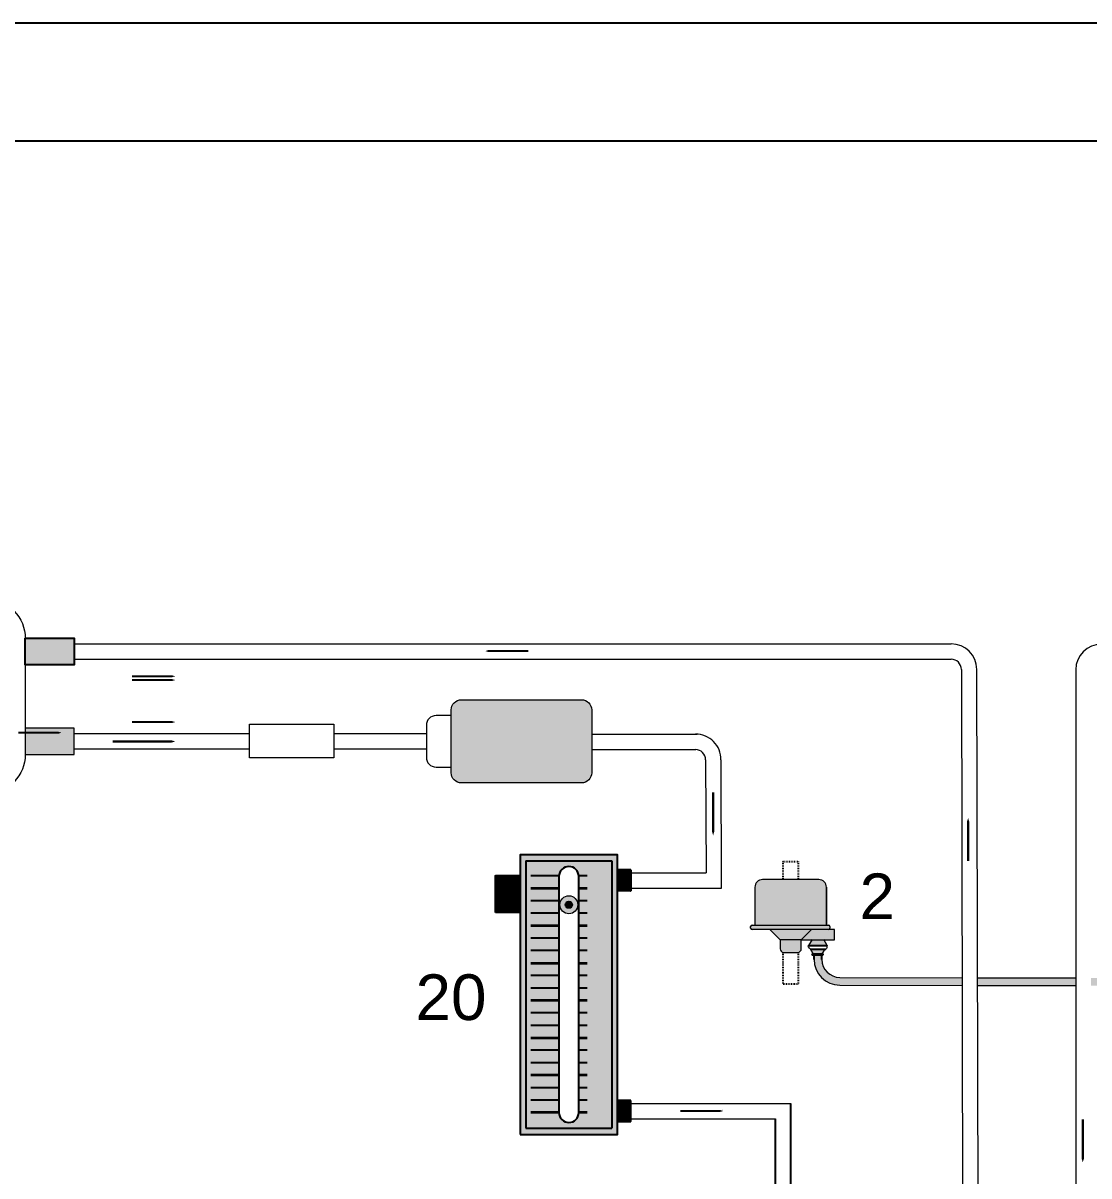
# Model space of a CAD drawing. Header units: millimetres. Extents: x -5962 to 112938, y 226746 to 349063.
# Drawn here: x 22672 to 42513, y 277318 to 298780 of the extents above; entities that cross this region are included whole.
import ezdxf

# ---------------------------------------------------------------- set-up
doc = ezdxf.new("R2010")
doc.units = ezdxf.units.MM
doc.header["$MEASUREMENT"] = 0
doc.linetypes.add('ACAD_ISO03W100', pattern=[30, 12, -18])
for name, color, linetype in [('1', 3, 'ACAD_ISO03W100'), ('Layer1', 10, 'Continuous'), ('Net dut', 3, 'ACAD_ISO03W100'), ('Net_Cua', 3, 'Continuous')]:
    doc.layers.add(name, color=color, linetype=linetype)
doc.layers.add('Dim', color=8, linetype='Continuous', lineweight=15)
doc.layers.add('Layer2', color=7, linetype='Continuous', lineweight=35)
doc.styles.add('SPCText', font='arial.ttf')
pattern_1 = [(45, (0, 0), (-0.08838834765, 0.08838834765), [])]

# ---------------------------------------------------------------- blocks, each defined once
blk = doc.blocks.new('*U92')
for p, q in [((0, 0), (-523, 0)), ((523, 0), (367, 0))]:
    blk.add_line(p, q)
blk = doc.blocks.new('*U93')
at = {"color": 0, "linetype": 'ByBlock', "lineweight": -2, "transparency": 16777216}
for p in [(0, 4408), (0, 4176), (0, 3944), (0, 3712), (0, 3480), (0, 3248), (0, 3016), (0, 2784), (0, 2552), (0, 2320), (0, 2088), (0, 1856), (0, 1624), (0, 1392), (0, 1160), (0, 928), (0, 696), (0, 464), (0, 232), (0, 0)]:
    blk.add_blockref('*U92', p, dxfattribs=at)

msp = doc.modelspace()

# ---------------------------------------------------------------- hatches: boundary and pattern name
at = {"transparency": 33554666}
h = msp.add_hatch(color=8, dxfattribs=at)
h.dxf.hatch_style = 1
h.paths.add_polyline_path([(28833, 251649), (28599, 251649), (28599, 250786, -0.201666), (28456, 250446), (28456, 243687), (28833, 243687)])
h.paths.add_polyline_path([(28123, 250453), (21073, 250453), (21073, 250310), (28123, 250310, 0.414214), (28599, 250786), (28599, 251649), (28456, 251649), (28456, 250786, -0.414214)])
h.paths.add_polyline_path([(17980, 252142), (19445, 252142), (19445, 253612), (17980, 253612)], flags=9)
h.paths.add_polyline_path([(18314, 241134), (19779, 241134), (19779, 242604), (18314, 242604)], flags=9)
h.paths.add_polyline_path([(18402, 245705), (19868, 245705), (19868, 247175), (18402, 247175)], flags=9)
h.paths.add_polyline_path([(18404, 249608), (18404, 251224), (18012, 251224), (18012, 249608)], flags=9)
h.paths.add_polyline_path([(78181, 256293), (79646, 256293), (79646, 257763), (78181, 257763)], flags=9)
h.paths.add_polyline_path([(21880, 245943), (23374, 245943), (23374, 246531), (21880, 246531)], flags=9)
h.paths.add_polyline_path([(23442, 245944), (25002, 245944), (25002, 246532), (23442, 246532)], flags=9)
h.paths.add_polyline_path([(73618, 264727), (75083, 264727), (75083, 266197), (73618, 266197)], flags=9)
h.paths.add_polyline_path([(25022, 245941), (26283, 245941), (26283, 246530), (25022, 246530)], flags=9)
h.paths.add_polyline_path([(26287, 245948), (27448, 245948), (27448, 246537), (26287, 246537)], flags=9)
h.paths.add_polyline_path([(74555, 277334), (89364, 277334), (89364, 290691), (74555, 290691)], flags=9)
h.paths.add_polyline_path([(57286, 256885), (58751, 256885), (58751, 258355), (57286, 258355)], flags=9)
h.paths.add_polyline_path([(58394, 274251), (59305, 274251), (59305, 275722), (58394, 275722)], flags=9)
h.paths.add_polyline_path([(62120, 278460), (63031, 278460), (63031, 279930), (62120, 279930)], flags=9)
h.paths.add_polyline_path([(63646, 278381), (64557, 278381), (64557, 279851), (63646, 279851)], flags=9)
h.paths.add_polyline_path([(68171, 275713), (69082, 275713), (69082, 277183), (68171, 277183)], flags=9)
h.paths.add_polyline_path([(72629, 272654), (74094, 272654), (74094, 274124), (72629, 274124)], flags=9)
h.paths.add_polyline_path([(81009, 262924), (82474, 262924), (82474, 264394), (81009, 264394)], flags=9)
h.paths.add_polyline_path([(59249, 264118), (60160, 264118), (60160, 265588), (59249, 265588)], flags=9)
h.paths.add_polyline_path([(69129, 261593), (70594, 261593), (70594, 263063), (69129, 263063)], flags=9)
h.paths.add_polyline_path([(35297, 253235), (36762, 253235), (36762, 254705), (35297, 254705)], flags=9)
h.paths.add_polyline_path([(48596, 240542), (50061, 240542), (50061, 242013), (48596, 242013)], flags=9)
h.paths.add_polyline_path([(35548, 268402), (36459, 268402), (36459, 269872), (35548, 269872)], flags=9)
h.paths.add_polyline_path([(42370, 268428), (43281, 268428), (43281, 269899), (42370, 269899)], flags=9)
h.paths.add_polyline_path([(37870, 281578), (38781, 281578), (38781, 283048), (37870, 283048)], flags=9)
h.paths.add_polyline_path([(22465, 283027), (23376, 283027), (23376, 284497), (22465, 284497)], flags=9)
h.paths.add_polyline_path([(19596, 244994), (19788, 244994), (19788, 245302), (19596, 245302)], flags=9)
h.paths.add_polyline_path([(19076, 244994), (19267, 244994), (19267, 245303), (19076, 245303)], flags=9)
h.paths.add_polyline_path([(19527, 243805), (19835, 243805), (19835, 244114), (19527, 244114)], flags=9)
h.paths.add_polyline_path([(20569, 243804), (20877, 243804), (20877, 244113), (20569, 244113)], flags=9)
h.paths.add_polyline_path([(18560, 244993), (18752, 244993), (18752, 245301), (18560, 245301)], flags=9)
h.paths.add_polyline_path([(47045, 266780), (47453, 266780), (47453, 267368), (47045, 267368)], flags=9)
h.paths.add_polyline_path([(42166, 242926), (43217, 242926), (43217, 243514), (42166, 243514)], flags=9)
h.paths.add_polyline_path([(43603, 242926), (44454, 242926), (44454, 243514), (43603, 243514)], flags=9)
h.paths.add_polyline_path([(77271, 271315), (78477, 271315), (78477, 271903), (77271, 271903)], flags=9)
h.paths.add_polyline_path([(40873, 242930), (41924, 242930), (41924, 243519), (40873, 243519)], flags=9)
h.paths.add_polyline_path([(75957, 273482), (77097, 273482), (77097, 274071), (75957, 274071)], flags=9)
h.paths.add_polyline_path([(75956, 271320), (77107, 271320), (77107, 271908), (75956, 271908)], flags=9)
h.paths.add_polyline_path([(39421, 242930), (40572, 242930), (40572, 243519), (39421, 243519)], flags=9)
h.paths.add_polyline_path([(77288, 273482), (78472, 273482), (78472, 274071), (77288, 274071)], flags=9)
h.paths.add_polyline_path([(67847, 280005), (68998, 280005), (68998, 280593), (67847, 280593)], flags=9)
h.paths.add_polyline_path([(33948, 282600), (35243, 282600), (35243, 283188), (33948, 283188)], flags=9)
h.paths.add_polyline_path([(35615, 267086), (36755, 267086), (36755, 267674), (35615, 267674)], flags=9)
h.paths.add_polyline_path([(31596, 267091), (32746, 267091), (32746, 267679), (31596, 267679)], flags=9)
h.paths.add_polyline_path([(38241, 267061), (39492, 267061), (39492, 267649), (38241, 267649)], flags=9)
h.paths.add_polyline_path([(32303, 251714), (33244, 251714), (33244, 252302), (32303, 252302)], flags=9)
h.paths.add_polyline_path([(34807, 251709), (36080, 251709), (36080, 252297), (34807, 252297)], flags=9)
h.paths.add_polyline_path([(37589, 251714), (38486, 251714), (38486, 252302), (37589, 252302)], flags=9)
h.paths.add_polyline_path([(65103, 284185), (66088, 284185), (66088, 284773), (65103, 284773)], flags=9)
h.paths.add_polyline_path([(45552, 266768), (46471, 266768), (46471, 267356), (45552, 267356)], flags=9)
h.paths.add_polyline_path([(44370, 266780), (45000, 266780), (45000, 267368), (44370, 267368)], flags=9)
h.paths.add_polyline_path([(55031, 256770), (55994, 256770), (55994, 257358), (55031, 257358)], flags=9)
h.paths.add_polyline_path([(65087, 286283), (66072, 286283), (66072, 286871), (65087, 286871)], flags=9)
h.paths.add_polyline_path([(42890, 266775), (43675, 266775), (43675, 267363), (42890, 267363)], flags=9)
h.paths.add_polyline_path([(53477, 256770), (54794, 256770), (54794, 257358), (53477, 257358)], flags=9)
h.paths.add_polyline_path([(70437, 265641), (70845, 265641), (70845, 266229), (70437, 266229)], flags=9)
h.paths.add_polyline_path([(81488, 268622), (82639, 268622), (82639, 269210), (81488, 269210)], flags=9)
h.paths.add_polyline_path([(58519, 264295), (59305, 264295), (59305, 264883), (58519, 264883)], flags=9)
h.paths.add_polyline_path([(80099, 266450), (81328, 266450), (81328, 267038), (80099, 267038)], flags=9)
h.paths.add_polyline_path([(80090, 268617), (81340, 268617), (81340, 269205), (80090, 269205)], flags=9)
h.paths.add_polyline_path([(81472, 266450), (82656, 266450), (82656, 267038), (81472, 267038)], flags=9)
h.paths.add_polyline_path([(73662, 275950), (74292, 275950), (74292, 276538), (73662, 276538)], flags=9)
h.paths.add_polyline_path([(70690, 275945), (72006, 275945), (72006, 276534), (70690, 276534)], flags=9)
h.paths.add_polyline_path([(59618, 280000), (60603, 280000), (60603, 280588), (59618, 280588)], flags=9)
h.paths.add_polyline_path([(54424, 275080), (55575, 275080), (55575, 275668), (54424, 275668)], flags=9)
h.paths.add_polyline_path([(58336, 280005), (59487, 280005), (59487, 280593), (58336, 280593)], flags=9)
h.paths.add_polyline_path([(36895, 267061), (38079, 267061), (38079, 267649), (36895, 267649)], flags=9)
h.paths.add_polyline_path([(32570, 282605), (33721, 282605), (33721, 283193), (32570, 283193)], flags=9)
h.paths.add_polyline_path([(56454, 256775), (57085, 256775), (57085, 257363), (56454, 257363)], flags=9)
h.paths.add_polyline_path([(68840, 265636), (69868, 265636), (69868, 266224), (68840, 266224)], flags=9)
h.paths.add_polyline_path([(34258, 267086), (35441, 267086), (35441, 267674), (34258, 267674)], flags=9)
h.paths.add_polyline_path([(33030, 267091), (34081, 267091), (34081, 267679), (33030, 267679)], flags=9)
h.paths.add_polyline_path([(30851, 251709), (32058, 251709), (32058, 252297), (30851, 252297)], flags=9)
h.paths.add_polyline_path([(36188, 251709), (37351, 251709), (37351, 252297), (36188, 252297)], flags=9)
h.paths.add_polyline_path([(50430, 275079), (51392, 275079), (51392, 275667), (50430, 275667)], flags=9)
h.paths.add_polyline_path([(49097, 275079), (50059, 275079), (50059, 275667), (49097, 275667)], flags=9)
h.paths.add_polyline_path([(72184, 275945), (73191, 275945), (73191, 276534), (72184, 276534)], flags=9)
h.paths.add_polyline_path([(33431, 251709), (34638, 251709), (34638, 252297), (33431, 252297)], flags=9)
h.paths.add_polyline_path([(51729, 275079), (52691, 275079), (52691, 275667), (51729, 275667)], flags=9)
h.paths.add_polyline_path([(66572, 280005), (67623, 280005), (67623, 280593), (66572, 280593)], flags=9)
h.paths.add_polyline_path([(65135, 280000), (66120, 280000), (66120, 280588), (65135, 280588)], flags=9)
h.paths.add_polyline_path([(65136, 282092), (66120, 282092), (66120, 282680), (65136, 282680)], flags=9)
h.paths.add_polyline_path([(57007, 264295), (58058, 264295), (58058, 264883), (57007, 264883)], flags=9)
h.paths.add_polyline_path([(53013, 275080), (53975, 275080), (53975, 275668), (53013, 275668)], flags=9)
h.paths.add_polyline_path([(33552, 290365), (73663, 290365), (73663, 295126), (33552, 295126)], flags=9)
h.paths.add_polyline_path([(17517, 259196), (21382, 259196), (21382, 261505), (17517, 261505)], flags=9)
at = {"true_color": 0x939598, "transparency": 33554666}
h = msp.add_hatch(color=252, dxfattribs=at)
h.dxf.hatch_style = 1
h.paths.add_polyline_path([(76999, 268768, 0.193719), (76664, 269012), (76286, 269106), (74433, 267943), (74365, 267567, 0.186768), (74441, 267174), (75395, 265654, 0.171714), (75685, 265423), (76104, 265280), (77951, 266439), (78021, 266884, 0.18055), (77942, 267264)])
h.paths.add_polyline_path([(76462, 269396), (76381, 269525), (73993, 268027), (74074, 267898)])
h.paths.add_polyline_path([(76543, 269267), (76462, 269396), (74074, 267898), (74155, 267769)])
h.paths.add_polyline_path([(78313, 266486), (78232, 266615), (75844, 265117), (75925, 264988)])
h.paths.add_polyline_path([(78394, 266357), (78313, 266486), (75925, 264988), (76006, 264859)])
h.paths.add_polyline_path([(17980, 252142), (19445, 252142), (19445, 253612), (17980, 253612)], flags=9)
h.paths.add_polyline_path([(18402, 245705), (19868, 245705), (19868, 247175), (18402, 247175)], flags=9)
h.paths.add_polyline_path([(18314, 241134), (19779, 241134), (19779, 242604), (18314, 242604)], flags=9)
h.paths.add_polyline_path([(62120, 278460), (63031, 278460), (63031, 279930), (62120, 279930)], flags=9)
h.paths.add_polyline_path([(68171, 275713), (69082, 275713), (69082, 277183), (68171, 277183)], flags=9)
h.paths.add_polyline_path([(81009, 262924), (82474, 262924), (82474, 264394), (81009, 264394)], flags=9)
h.paths.add_polyline_path([(57286, 256885), (58751, 256885), (58751, 258355), (57286, 258355)], flags=9)
h.paths.add_polyline_path([(59249, 264118), (60160, 264118), (60160, 265588), (59249, 265588)], flags=9)
h.paths.add_polyline_path([(35548, 268402), (36459, 268402), (36459, 269872), (35548, 269872)], flags=9)
h.paths.add_polyline_path([(42370, 268428), (43281, 268428), (43281, 269899), (42370, 269899)], flags=9)
h.paths.add_polyline_path([(63646, 278381), (64557, 278381), (64557, 279851), (63646, 279851)], flags=9)
h.paths.add_polyline_path([(69129, 261593), (70594, 261593), (70594, 263063), (69129, 263063)], flags=9)
h.paths.add_polyline_path([(37870, 281578), (38781, 281578), (38781, 283048), (37870, 283048)], flags=9)
h.paths.add_polyline_path([(18404, 249608), (18404, 251224), (18012, 251224), (18012, 249608)], flags=9)
h.paths.add_polyline_path([(26287, 245948), (27448, 245948), (27448, 246537), (26287, 246537)], flags=9)
h.paths.add_polyline_path([(25022, 245941), (26283, 245941), (26283, 246530), (25022, 246530)], flags=9)
h.paths.add_polyline_path([(21880, 245943), (23374, 245943), (23374, 246531), (21880, 246531)], flags=9)
h.paths.add_polyline_path([(23442, 245944), (25002, 245944), (25002, 246532), (23442, 246532)], flags=9)
h.paths.add_polyline_path([(18560, 244993), (18752, 244993), (18752, 245301), (18560, 245301)], flags=9)
h.paths.add_polyline_path([(58394, 274251), (59305, 274251), (59305, 275722), (58394, 275722)], flags=9)
h.paths.add_polyline_path([(47045, 266780), (47453, 266780), (47453, 267368), (47045, 267368)], flags=9)
h.paths.add_polyline_path([(42166, 242926), (43217, 242926), (43217, 243514), (42166, 243514)], flags=9)
h.paths.add_polyline_path([(73618, 264727), (75083, 264727), (75083, 266197), (73618, 266197)], flags=9)
h.paths.add_polyline_path([(77271, 271315), (78477, 271315), (78477, 271903), (77271, 271903)], flags=9)
h.paths.add_polyline_path([(75957, 273482), (77097, 273482), (77097, 274071), (75957, 274071)], flags=9)
h.paths.add_polyline_path([(40873, 242930), (41924, 242930), (41924, 243519), (40873, 243519)], flags=9)
h.paths.add_polyline_path([(75956, 271320), (77107, 271320), (77107, 271908), (75956, 271908)], flags=9)
h.paths.add_polyline_path([(74555, 277334), (89364, 277334), (89364, 290691), (74555, 290691)], flags=9)
h.paths.add_polyline_path([(78181, 256293), (79646, 256293), (79646, 257763), (78181, 257763)], flags=9)
h.paths.add_polyline_path([(67847, 280005), (68998, 280005), (68998, 280593), (67847, 280593)], flags=9)
h.paths.add_polyline_path([(33948, 282600), (35243, 282600), (35243, 283188), (33948, 283188)], flags=9)
h.paths.add_polyline_path([(38241, 267061), (39492, 267061), (39492, 267649), (38241, 267649)], flags=9)
h.paths.add_polyline_path([(31596, 267091), (32746, 267091), (32746, 267679), (31596, 267679)], flags=9)
h.paths.add_polyline_path([(35615, 267086), (36755, 267086), (36755, 267674), (35615, 267674)], flags=9)
h.paths.add_polyline_path([(37589, 251714), (38486, 251714), (38486, 252302), (37589, 252302)], flags=9)
h.paths.add_polyline_path([(45552, 266768), (46471, 266768), (46471, 267356), (45552, 267356)], flags=9)
h.paths.add_polyline_path([(44370, 266780), (45000, 266780), (45000, 267368), (44370, 267368)], flags=9)
h.paths.add_polyline_path([(80090, 268617), (81340, 268617), (81340, 269205), (80090, 269205)], flags=9)
h.paths.add_polyline_path([(35297, 253235), (36762, 253235), (36762, 254705), (35297, 254705)], flags=9)
h.paths.add_polyline_path([(58519, 264295), (59305, 264295), (59305, 264883), (58519, 264883)], flags=9)
h.paths.add_polyline_path([(80099, 266450), (81328, 266450), (81328, 267038), (80099, 267038)], flags=9)
h.paths.add_polyline_path([(70690, 275945), (72006, 275945), (72006, 276534), (70690, 276534)], flags=9)
h.paths.add_polyline_path([(73662, 275950), (74292, 275950), (74292, 276538), (73662, 276538)], flags=9)
h.paths.add_polyline_path([(32570, 282605), (33721, 282605), (33721, 283193), (32570, 283193)], flags=9)
h.paths.add_polyline_path([(22465, 283027), (23376, 283027), (23376, 284497), (22465, 284497)], flags=9)
h.paths.add_polyline_path([(72629, 272654), (74094, 272654), (74094, 274124), (72629, 274124)], flags=9)
h.paths.add_polyline_path([(48596, 240542), (50061, 240542), (50061, 242013), (48596, 242013)], flags=9)
h.paths.add_polyline_path([(56454, 256775), (57085, 256775), (57085, 257363), (56454, 257363)], flags=9)
h.paths.add_polyline_path([(68840, 265636), (69868, 265636), (69868, 266224), (68840, 266224)], flags=9)
h.paths.add_polyline_path([(49097, 275079), (50059, 275079), (50059, 275667), (49097, 275667)], flags=9)
h.paths.add_polyline_path([(43603, 242926), (44454, 242926), (44454, 243514), (43603, 243514)], flags=9)
h.paths.add_polyline_path([(33431, 251709), (34638, 251709), (34638, 252297), (33431, 252297)], flags=9)
h.paths.add_polyline_path([(66572, 280005), (67623, 280005), (67623, 280593), (66572, 280593)], flags=9)
h.paths.add_polyline_path([(65136, 282092), (66120, 282092), (66120, 282680), (65136, 282680)], flags=9)
h.paths.add_polyline_path([(65135, 280000), (66120, 280000), (66120, 280588), (65135, 280588)], flags=9)
h.paths.add_polyline_path([(33030, 267091), (34081, 267091), (34081, 267679), (33030, 267679)], flags=9)
h.paths.add_polyline_path([(57007, 264295), (58058, 264295), (58058, 264883), (57007, 264883)], flags=9)
h.paths.add_polyline_path([(54424, 275080), (55575, 275080), (55575, 275668), (54424, 275668)], flags=9)
h.paths.add_polyline_path([(20569, 243804), (20877, 243804), (20877, 244113), (20569, 244113)], flags=9)
h.paths.add_polyline_path([(81472, 266450), (82656, 266450), (82656, 267038), (81472, 267038)], flags=9)
h.paths.add_polyline_path([(19527, 243805), (19835, 243805), (19835, 244114), (19527, 244114)], flags=9)
h.paths.add_polyline_path([(51729, 275079), (52691, 275079), (52691, 275667), (51729, 275667)], flags=9)
h.paths.add_polyline_path([(19596, 244994), (19788, 244994), (19788, 245302), (19596, 245302)], flags=9)
h.paths.add_polyline_path([(19076, 244994), (19267, 244994), (19267, 245303), (19076, 245303)], flags=9)
h.paths.add_polyline_path([(39421, 242930), (40572, 242930), (40572, 243519), (39421, 243519)], flags=9)
h.paths.add_polyline_path([(55031, 256770), (55994, 256770), (55994, 257358), (55031, 257358)], flags=9)
h.paths.add_polyline_path([(70437, 265641), (70845, 265641), (70845, 266229), (70437, 266229)], flags=9)
h.paths.add_polyline_path([(77288, 273482), (78472, 273482), (78472, 274071), (77288, 274071)], flags=9)
h.paths.add_polyline_path([(33552, 290365), (73663, 290365), (73663, 295126), (33552, 295126)], flags=9)
h.paths.add_polyline_path([(53013, 275080), (53975, 275080), (53975, 275668), (53013, 275668)], flags=9)
h.paths.add_polyline_path([(34258, 267086), (35441, 267086), (35441, 267674), (34258, 267674)], flags=9)
h.paths.add_polyline_path([(34807, 251709), (36080, 251709), (36080, 252297), (34807, 252297)], flags=9)
h.paths.add_polyline_path([(32303, 251714), (33244, 251714), (33244, 252302), (32303, 252302)], flags=9)
h.paths.add_polyline_path([(36895, 267061), (38079, 267061), (38079, 267649), (36895, 267649)], flags=9)
h.paths.add_polyline_path([(30851, 251709), (32058, 251709), (32058, 252297), (30851, 252297)], flags=9)
h.paths.add_polyline_path([(36188, 251709), (37351, 251709), (37351, 252297), (36188, 252297)], flags=9)
h.paths.add_polyline_path([(65087, 286283), (66072, 286283), (66072, 286871), (65087, 286871)], flags=9)
h.paths.add_polyline_path([(65103, 284185), (66088, 284185), (66088, 284773), (65103, 284773)], flags=9)
h.paths.add_polyline_path([(72184, 275945), (73191, 275945), (73191, 276534), (72184, 276534)], flags=9)
h.paths.add_polyline_path([(53477, 256770), (54794, 256770), (54794, 257358), (53477, 257358)], flags=9)
h.paths.add_polyline_path([(42890, 266775), (43675, 266775), (43675, 267363), (42890, 267363)], flags=9)
h.paths.add_polyline_path([(81488, 268622), (82639, 268622), (82639, 269210), (81488, 269210)], flags=9)
h.paths.add_polyline_path([(58336, 280005), (59487, 280005), (59487, 280593), (58336, 280593)], flags=9)
h.paths.add_polyline_path([(59618, 280000), (60603, 280000), (60603, 280588), (59618, 280588)], flags=9)
h.paths.add_polyline_path([(50430, 275079), (51392, 275079), (51392, 275667), (50430, 275667)], flags=9)
h.paths.add_polyline_path([(17517, 259196), (21382, 259196), (21382, 261505), (17517, 261505)], flags=9)
at = {"transparency": 33554666}
h = msp.add_hatch(dxfattribs=at)
h.set_pattern_fill('ANSI31', color=8)
h.set_pattern_definition(pattern_1)
h.paths.add_polyline_path([(23623, 287328), (22714, 287328), (22714, 286835), (23623, 286835)])
h.paths.add_polyline_path([(23623, 285656), (22714, 285656), (22714, 285163), (23623, 285163)])
h = msp.add_hatch(color=9, dxfattribs=at)
h.dxf.hatch_style = 1
h.paths.add_polyline_path([(33067, 284635, 0.414214), (33257, 284825), (33257, 285993, 0.414214), (33067, 286184), (30832, 286184, 0.414214), (30642, 285993), (30642, 284825, 0.414214), (30832, 284635)])
at = {"true_color": 0xed1f24, "transparency": 33554666}
h = msp.add_hatch(color=240, dxfattribs=at)
h.dxf.hatch_style = 1
h.paths.add_polyline_path([(33632, 283186), (32032, 283186), (32032, 278206), (33632, 278206)])
h.paths.add_polyline_path([(33015, 278497, -1), (32648, 278497), (32648, 282894, -1), (33015, 282894)], flags=16)
h.paths.add_polyline_path([(32665, 282367, -1), (32999, 282367, -1)], flags=0)
h.paths.add_polyline_path([(32772, 282367, -1), (32892, 282367, -1)], flags=0)
at = {"true_color": 0xcd2027, "transparency": 33554666}
h = msp.add_hatch(dxfattribs=at)
h.set_pattern_fill('ANSI31', color=242, scale=10)
h.set_pattern_definition([(45, (33805.7482, 282787.6063), (-0.88388348, 0.88388348), [])])
h.paths.add_polyline_path([(33985, 283016), (33739, 283016), (33739, 282624), (33985, 282624)])
h.paths.add_polyline_path([(33985, 278724), (33739, 278724), (33739, 278332), (33985, 278332)])
h.paths.add_polyline_path([(31925, 282909), (31465, 282909), (31465, 282771), (31925, 282771)])
h.paths.add_polyline_path([(31925, 282771), (31465, 282771), (31465, 282634), (31925, 282634)])
h.paths.add_polyline_path([(31925, 282634), (31465, 282634), (31465, 282496), (31925, 282496)])
h.paths.add_polyline_path([(31925, 282496), (31465, 282496), (31465, 282358), (31925, 282358)])
h.paths.add_polyline_path([(31925, 282358), (31465, 282358), (31465, 282221), (31925, 282221)])
at = {"transparency": 33554666}
h = msp.add_hatch(color=30, dxfattribs=at)
h.dxf.hatch_style = 1
h.paths.add_polyline_path([(37627, 282692, 0.414214), (37484, 282835), (36438, 282835, 0.414214), (36295, 282692), (36295, 281989), (37627, 281989)])
h.paths.add_polyline_path([(37692, 281960, 0.414214), (37664, 281989), (36244, 281989, 0.414214), (36215, 281960), (36215, 281933, 0.414214), (36244, 281905), (37664, 281905, 0.414214), (37692, 281933)])
h.paths.add_polyline_path([(37349, 281905), (36574, 281905), (36764, 281715), (37158, 281715)])
h.paths.add_polyline_path([(37158, 281715), (36764, 281715), (36764, 281547, 0.414212), (36831, 281480), (37092, 281480, 0.414215), (37158, 281547)])
h.paths.add_polyline_path([(37775, 281905), (37349, 281905), (37158, 281715), (37775, 281715)])
at = {"true_color": 0x000000, "transparency": 33554666}
h = msp.add_hatch(color=18, dxfattribs=at)
h.dxf.hatch_style = 1
h.paths.add_polyline_path([(32892, 282367, 1), (32772, 282367, 1)])
h = msp.add_hatch(color=18, dxfattribs=at)
h.dxf.hatch_style = 1
edge = h.paths.add_edge_path()
edge.add_line((43548, 268117), (43548, 268365))
edge.add_line((43548, 268365), (43278, 268528))
edge.add_spline(control_points=[(43278, 268528), (43279, 268526), (43278, 268523), (43278, 268520)], knot_values=[480.010203, 480.010203, 480.010203, 480.010203, 513.236942, 513.236942, 513.236942, 513.236942], degree=3, periodic=0)
edge.add_line((43278, 268520), (43278, 267661))
edge.add_line((43278, 267661), (43548, 267809))
edge.add_line((43548, 267809), (43548, 267974))
edge.add_line((43548, 267974), (43548, 268117))
h.paths.add_polyline_path([(43101, 268427), (42891, 268307), (42891, 267883), (43101, 267755)])
h.paths.add_polyline_path([(42891, 268365), (42832, 268366), (42832, 267839), (42891, 267839)])
edge = h.paths.add_edge_path()
edge.add_line((37639, 281610), (37580, 281718))
edge.add_line((37580, 281718), (37358, 281718))
edge.add_line((37358, 281718), (37293, 281610))
edge.add_spline(control_points=[(37293, 281610), (37294, 281610), (37295, 281610), (37296, 281610)], knot_values=[480.010203, 480.010203, 480.010203, 480.010203, 513.236942, 513.236942, 513.236942, 513.236942], degree=3, periodic=0)
edge.add_line((37296, 281610), (37639, 281610))
h.paths.add_polyline_path([(37333, 281539), (37381, 281455), (37551, 281455), (37602, 281539)])
h.paths.add_polyline_path([(37358, 281455), (37357, 281432), (37568, 281432), (37568, 281455)])
at = {"transparency": 33554666}
h = msp.add_hatch(dxfattribs=at)
h.set_pattern_fill('ANSI31', color=8)
h.set_pattern_definition(pattern_1)
h.paths.add_polyline_path([(40150, 281005), (37873, 281015, -0.414214), (37540, 281348), (37540, 281432), (37397, 281432), (37397, 281348, 0.414214), (37873, 280873), (40150, 280863)])
h = msp.add_hatch(color=8, dxfattribs=at)
h.dxf.hatch_style = 1
h.paths.add_polyline_path([(40150, 281005), (37873, 281015, -0.414214), (37540, 281348), (37540, 281432), (37397, 281432), (37397, 281348, 0.414214), (37873, 280873), (40150, 280863)])
h.paths.add_polyline_path([(42268, 281005), (40435, 281005), (40436, 280863), (42268, 280863)])
h.paths.add_polyline_path([(48371, 281006), (42553, 281005), (42553, 280863), (48371, 280863, -0.412411), (48704, 280532), (48708, 279056, -0.199552), (48847, 279394), (48846, 280531, 0.413825)])
at = {"layer": 'Layer1', "true_color": 0x534b51, "transparency": 33554666}
h = msp.add_hatch(color=251, dxfattribs=at)
h.dxf.hatch_style = 1
h.paths.add_polyline_path([(33739, 283299), (31925, 283299), (31925, 278092), (33739, 278092)])
h.paths.add_polyline_path([(33632, 283186), (32032, 283186), (32032, 278206), (33632, 278206)], flags=16)
h.paths.add_polyline_path([(33015, 278497, -1), (32648, 278497), (32648, 282894, -1), (33015, 282894)], flags=0)
h.paths.add_polyline_path([(32665, 282367, -1), (32999, 282367, -1)], flags=0)
at = {"layer": 'Layer1', "transparency": 33554666}
h = msp.add_hatch(color=8, dxfattribs=at)
h.dxf.hatch_style = 1
h.paths.add_polyline_path([(32999, 282367, 1), (32665, 282367, 1)])
at = {"layer": 'Layer2', "true_color": 0xadddf7, "transparency": 33554666}
h = msp.add_hatch(color=141, dxfattribs=at)
h.dxf.hatch_style = 1
h.paths.add_polyline_path([(33739, 278092), (33739, 283299), (31925, 283299), (31925, 278092)])
h.paths.add_polyline_path([(32665, 282367, -1), (32999, 282367, -1)], flags=0)
h.paths.add_polyline_path([(33015, 278497), (33015, 282894, 1), (32648, 282894), (32648, 278497, 1)], flags=0)
h.paths.add_polyline_path([(32772, 282367, -1), (32892, 282367, -1)], flags=0)
h.paths.add_polyline_path([(33632, 278206), (33632, 283186), (32032, 283186), (32032, 278206)], flags=16)
at = {"layer": 'Layer2', "true_color": 0xffffff, "transparency": 33554666}
h = msp.add_hatch(color=7, dxfattribs=at)
h.dxf.hatch_style = 1
h.paths.add_polyline_path([(33739, 278092), (33739, 283299), (31925, 283299), (31925, 278092)])
h.paths.add_polyline_path([(32665, 282367, -1), (32999, 282367, -1)], flags=0)
h.paths.add_polyline_path([(33015, 278497), (33015, 282894, 1), (32648, 282894), (32648, 278497, 1)], flags=0)
h.paths.add_polyline_path([(32772, 282367, -1), (32892, 282367, -1)], flags=0)
h.paths.add_polyline_path([(33632, 278206), (33632, 283186), (32032, 283186), (32032, 278206)], flags=16)

# ---------------------------------------------------------------- linework, layer by layer
at = {"color": 114, "lineweight": 20, "true_color": 0x139b48}
for p, q in [((23623, 287224), (26201, 287224)), ((26201, 287224), (39948, 287224)), ((23623, 286939), (26201, 286939)), ((26201, 286939), (39948, 286939)), ((40138, 286748), (40167, 272853)), ((40423, 286748), (40452, 272853)), ((23623, 285552), (26201, 285552)), ((26201, 285552), (26888, 285552)), ((28457, 285552), (30179, 285552)), ((33271, 285542), (35219, 285542)), ((23623, 285267), (26201, 285267)), ((26201, 285267), (26888, 285267)), ((28457, 285267), (30179, 285267)), ((33271, 285257), (35194, 285257)), ((35378, 285066), (35385, 282958)), ((35661, 285066), (35669, 282674)), ((33985, 282674), (35672, 282674)), ((33985, 278380), (36679, 278380))]:
    msp.add_line(p, q, dxfattribs=at)
at = {"lineweight": 20}
for p, q in [((42268, 286741), (42268, 272681)), ((36295, 282692), (36295, 281989)), ((37484, 282835), (36438, 282835)), ((37627, 281989), (37627, 282692)), ((37627, 282692), (37627, 281989)), ((36215, 281933), (36215, 281960)), ((36244, 281989), (37664, 281989)), ((37775, 281905), (36244, 281905)), ((37692, 281960), (37692, 281933)), ((36764, 281715), (36764, 281547)), ((37158, 281547), (37158, 281715)), ((37358, 281718), (37293, 281610)), ((37639, 281610), (37580, 281718)), ((36831, 281480), (37092, 281480)), ((37381, 281454), (37333, 281539)), ((37333, 281539), (37381, 281454)), ((37550, 281454), (37602, 281539)), ((37873, 281015), (40150, 281005)), ((40435, 281005), (42268, 281005)), ((37873, 280873), (40150, 280863)), ((40436, 280863), (42268, 280863))]:
    msp.add_line(p, q, dxfattribs=at)
for p, q in [((32032, 283186), (33632, 283186)), ((32032, 283186), (32032, 278206)), ((33632, 283186), (33632, 278206)), ((31465, 282221), (31465, 282909)), ((31465, 282909), (31925, 282909)), ((31925, 282909), (31925, 282771)), ((32648, 282894), (32648, 278497)), ((32832, 283077), (32832, 283077)), ((33015, 278497), (33015, 282894)), ((33985, 283016), (33739, 283016)), ((33985, 283016), (33985, 282624)), ((31925, 282771), (31465, 282771)), ((31465, 282771), (31465, 282634)), ((31465, 282634), (31925, 282634)), ((31925, 282496), (31465, 282496)), ((31465, 282496), (31465, 282358)), ((31925, 282634), (31925, 282496)), ((33985, 282624), (33739, 282624)), ((31465, 282358), (31925, 282358)), ((31925, 282221), (31465, 282221)), ((37296, 281610), (37639, 281610)), ((37333, 281539), (37615, 281539)), ((37358, 281455), (37357, 281432)), ((37357, 281432), (37568, 281432)), ((37358, 281455), (37568, 281455)), ((37397, 281348), (37397, 281432)), ((37540, 281348), (37540, 281432)), ((37568, 281432), (37568, 281455)), ((33985, 278724), (33739, 278724)), ((33985, 278332), (33985, 278724)), ((32032, 278206), (33632, 278206)), ((33739, 278332), (33985, 278332))]:
    msp.add_line(p, q)
for points in [[(13226, 234771), (93226, 234771), (93226, 298780), (13226, 298780)], [(15426, 236971), (91026, 236971), (91026, 296580), (15426, 296580)], [(22714, 287328), (23623, 287328), (23623, 286835), (22714, 286835)], [(31925, 278092), (33739, 278092), (33739, 283299), (31925, 283299)]]:
    msp.add_lwpolyline(points, close=True)
for points in [[(22000, 284449), (17376, 284449, -0.414214), (16662, 285163), (16662, 287328, -0.414214), (17376, 288041), (22000, 288041, -0.414214), (22714, 287328), (22714, 285163, -0.414214)], [(30832, 286184), (33067, 286184, -0.414214), (33257, 285993), (33257, 284825, -0.414214), (33067, 284635), (30832, 284635, -0.414214), (30642, 284825), (30642, 285993, -0.414214)], [(30642, 285888), (30359, 285888, 0.414214), (30179, 285708), (30179, 285111, 0.414214), (30359, 284931), (30642, 284931)]]:
    msp.add_lwpolyline(points, format="xyb", close=True, dxfattribs=at)
for points in [[(22714, 287328), (23623, 287328), (23623, 286835), (22714, 286835)], [(26888, 285729), (28457, 285729), (28457, 285103), (26888, 285103)], [(22714, 285163), (23623, 285163), (23623, 285656), (22714, 285656)]]:
    msp.add_lwpolyline(points, close=True, dxfattribs=at)
at = {"color": 85, "true_color": 0x58ba48}
for points in [[(31274, 287090, 0, 150, 0), (31521, 287090, 40, 40, 0), (32076, 287090, 40, 40, 0)], [(25505, 286620, 0, 150, 0), (25257, 286620, 40, 40, 0), (24703, 286620, 40, 40, 0)], [(25505, 286550, 0, 150, 0), (25257, 286550, 40, 40, 0), (24703, 286550, 40, 40, 0)], [(25505, 285768, 0, 150, 0), (25257, 285768, 40, 40, 0), (24703, 285768, 40, 40, 0)], [(23388, 285570, 0, 150, 0), (23141, 285570, 40, 40, 0), (22586, 285570, 40, 40, 0)], [(25143, 285407, 0, 150, 0), (24896, 285407, 40, 40, 0), (24341, 285407, 40, 40, 0)], [(25505, 285407, 0, 150, 0), (25257, 285407, 40, 40, 0), (24703, 285407, 40, 40, 0)], [(35518, 283659, 0, 150, 0), (35518, 283906, 40, 40, 0), (35518, 284461, 40, 40, 0)], [(40264, 283982, 0, 150, 0), (40264, 283735, 40, 40, 0), (40264, 283180, 40, 40, 0)], [(35707, 278528, 0, 150, 0), (35460, 278528, 40, 40, 0), (34905, 278528, 40, 40, 0)]]:
    msp.add_lwpolyline(points, format="xyseb", dxfattribs=at)
at = {"lineweight": 20}
for points in [[(37349, 281905), (37158, 281715), (36764, 281715), (36574, 281905)], [(37158, 281715), (37775, 281715), (37775, 281905)], [(37358, 281718), (37293, 281610)]]:
    msp.add_lwpolyline(points, dxfattribs=at)
at = {"color": 143, "true_color": 0x7aafdf}
msp.add_lwpolyline([(42398, 277571, 0, 150, 0), (42398, 277818, 40, 40, 0), (42398, 278373, 40, 40, 0)], format="xyseb", dxfattribs=at)
msp.add_circle((32832, 282367), 60.3)
at = {"color": 114, "lineweight": 20, "true_color": 0x139b48}
for centre, radius, start, end in [((39948, 286748), 476, 0, 90), ((39948, 286748), 190, 0, 90), ((35194, 285076), 467, 358.8797, 90.4299), ((35188, 285066), 190, 0, 90)]:
    msp.add_arc(centre, radius, start, end, dxfattribs=at)
at = {"lineweight": 20}
for centre, radius, start, end in [((42744, 286741), 476, 90, 180), ((36438, 282692), 143, 90, 180), ((37484, 282692), 143, 0, 90), ((36244, 281960), 28.5, 90, 180), ((36244, 281933), 28.5, 180, 270), ((37664, 281960), 28.5, 360, 90), ((37664, 281933), 28.5, 270, 0), ((36831, 281547), 66.6, 180, 270), ((37092, 281547), 66.6, 270, 0), ((37873, 281348), 476, 180, 270), ((37873, 281348), 333, 180, 270)]:
    msp.add_arc(centre, radius, start, end, dxfattribs=at)
for centre, start, end in [((32832, 282894), 0, 180), ((32832, 278497), 180, 0)]:
    msp.add_arc(centre, 184, start, end)
msp.add_open_spline([(37333, 281539), (37297, 281558), (37278, 281611), (37295, 281610), (37296, 281610)], degree=3, knots=[0, 0, 0, 0, 479.983629, 513.236942, 513.236942, 513.236942, 513.236942], dxfattribs=at)
msp.add_open_spline([(37639, 281610), (37633, 281579), (37636, 281552), (37615, 281539)], degree=3, dxfattribs=at)
at = {"layer": '1', "color": 114, "true_color": 0x139b48}
msp.add_line((36814, 283169), (37100, 283169), dxfattribs=at)
at = {"layer": '1'}
for p, q in [((36819, 280892), (36819, 281481)), ((37104, 280892), (37104, 281480))]:
    msp.add_line(p, q, dxfattribs=at)
at = {"layer": 'Dim'}
msp.add_circle((32832, 282367), 167, dxfattribs=at)
at = {"layer": 'Layer2'}
for p, q in [((32125, 282673), (32648, 282673)), ((33015, 282673), (33172, 282673)), ((32648, 281977), (32125, 281977)), ((33172, 281977), (33015, 281977)), ((32125, 281281), (32648, 281281)), ((33015, 281281), (33172, 281281)), ((32648, 280585), (32125, 280585)), ((33172, 280585), (33015, 280585)), ((32125, 279889), (32648, 279889)), ((33015, 279889), (33172, 279889)), ((32648, 279193), (32125, 279193)), ((33172, 279193), (33015, 279193)), ((32648, 278497), (32125, 278497)), ((33172, 278497), (33015, 278497))]:
    msp.add_line(p, q, dxfattribs=at)
at = {"layer": 'Net dut', "color": 114, "true_color": 0x139b48}
for p, q in [((36814, 283169), (36814, 282835)), ((37100, 283169), (37100, 282835)), ((36819, 280892), (37104, 280892))]:
    msp.add_line(p, q, dxfattribs=at)
at = {"layer": 'Net_Cua', "color": 114, "lineweight": 20, "true_color": 0x139b48}
for p, q in [((33985, 282958), (35385, 282958)), ((35668, 282958), (35672, 282958)), ((33985, 278665), (36964, 278665)), ((35683, 278557), (35686, 278557))]:
    msp.add_line(p, q, dxfattribs=at)
at = {"layer": 'Net_Cua', "color": 114, "true_color": 0x139b48}
for p, q in [((36964, 272681), (36964, 278665)), ((36679, 272681), (36679, 278380))]:
    msp.add_line(p, q, dxfattribs=at)

# ---------------------------------------------------------------- block references
msp.add_blockref('*U93', (32648, 278497))

# ---------------------------------------------------------------- texts
at = {"lineweight": 20, "char_height": 850, "attachment_point": 1, "style": 'SPCText'}
for s, width, insert in [('{\\fArial|b0|i0|c163|p34;2} ', 713.44, (38243, 282949)), ('{\\fArial|b0|i0|c163|p34;20}', 329.39, (29978, 281071))]:
    msp.add_mtext_dynamic_manual_height_columns(s, width=width, gutter_width=1, heights=[0], dxfattribs=dict(at, insert=insert))

doc.saveas('drawing.dxf')
